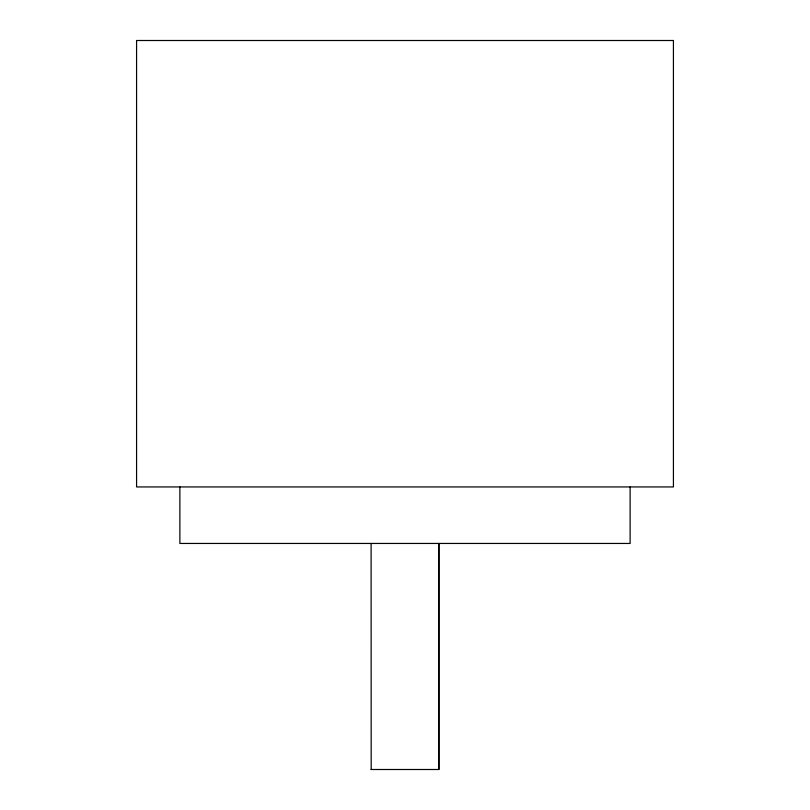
<?xml version="1.0" encoding="UTF-8"?>
<svg xmlns="http://www.w3.org/2000/svg" width="810" height="810" viewBox="0 0 810 810"><rect width="100%" height="100%" fill="white"/><g stroke="black" fill="none" stroke-linecap="round" stroke-linejoin="round"><path stroke-width="1.21" d="M371.101 769.5L438.899 769.5L438.899 543.449M630.119 486.942L630.119 543.449L179.881 543.449L179.881 486.942M438.817 543.449L438.817 769.5M371.101 543.449L371.183 769.5M673.424 40.5L136.576 40.5L136.576 486.942L673.424 486.942L673.424 40.5"/></g></svg>
